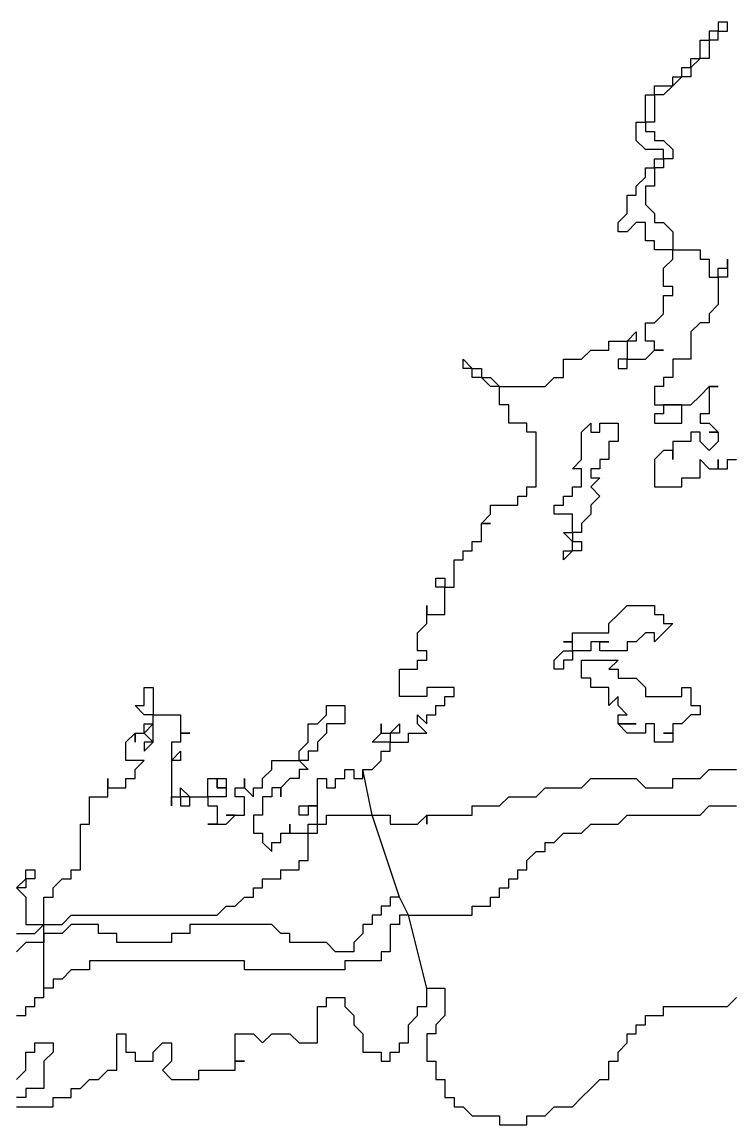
# Model space of a CAD drawing. Extents: x -79.2 to -65.2, y 32.5 to 44.8.
# Drawn here: x -69.524 to -68.745, y 43.62 to 44.83 of the extents above; entities that cross this region are included whole.
import ezdxf

# ---------------------------------------------------------------- set-up
doc = ezdxf.new("R2010")
doc.units = 0

msp = doc.modelspace()

# ---------------------------------------------------------------- linework, layer by layer
at = {"layer": '0FINSTR_G'}
for points in [[(-68.76, 44.81), (-68.76, 44.82), (-68.76, 44.82), (-68.76, 44.82), (-68.75, 44.82), (-68.75, 44.83), (-68.75, 44.83), (-68.76, 44.83), (-68.76, 44.83), (-68.76, 44.82), (-68.77, 44.82), (-68.77, 44.82), (-68.77, 44.81), (-68.77, 44.81), (-68.77, 44.81)], [(-68.96, 44.37), (-68.96, 44.37), (-68.96, 44.37), (-68.96, 44.38), (-68.96, 44.38), (-68.97, 44.38), (-68.97, 44.38), (-68.97, 44.39), (-68.98, 44.39), (-68.98, 44.39), (-68.99, 44.39), (-68.99, 44.39), (-68.99, 44.39), (-68.99, 44.4), (-68.99, 44.4), (-68.99, 44.4), (-68.99, 44.4), (-68.99, 44.41), (-68.99, 44.41), (-69, 44.41), (-69, 44.42), (-69, 44.42), (-69, 44.42), (-69, 44.43), (-69.01, 44.43), (-69.01, 44.43), (-69.01, 44.43), (-69.01, 44.43), (-69.02, 44.44), (-69.02, 44.44), (-69.02, 44.44), (-69.03, 44.44), (-69.03, 44.45), (-69.03, 44.45), (-69.04, 44.45), (-69.04, 44.45), (-69.04, 44.45), (-69.04, 44.46), (-69.04, 44.46), (-69.03, 44.45), (-69.03, 44.45), (-69.03, 44.45), (-69.02, 44.45), (-69.02, 44.45), (-69.02, 44.44), (-69.02, 44.44), (-69.01, 44.44), (-69.01, 44.44), (-69.01, 44.44), (-69, 44.43), (-69, 44.43), (-68.99, 44.43), (-68.99, 44.43), (-68.99, 44.43), (-68.98, 44.43), (-68.98, 44.43), (-68.98, 44.43), (-68.97, 44.43), (-68.97, 44.43), (-68.97, 44.43), (-68.96, 44.43), (-68.96, 44.43), (-68.95, 44.43), (-68.95, 44.43), (-68.94, 44.44), (-68.94, 44.44), (-68.94, 44.44), (-68.93, 44.44), (-68.93, 44.45), (-68.93, 44.45), (-68.93, 44.45), (-68.93, 44.46), (-68.93, 44.46), (-68.93, 44.46), (-68.92, 44.46), (-68.92, 44.46), (-68.91, 44.46), (-68.91, 44.46), (-68.91, 44.46), (-68.91, 44.46), (-68.91, 44.46), (-68.91, 44.46), (-68.9, 44.47), (-68.9, 44.47), (-68.9, 44.47), (-68.9, 44.47), (-68.89, 44.47), (-68.89, 44.47), (-68.89, 44.47), (-68.88, 44.47), (-68.88, 44.48), (-68.88, 44.48), (-68.87, 44.48), (-68.87, 44.48), (-68.87, 44.48), (-68.87, 44.48), (-68.86, 44.48), (-68.86, 44.48), (-68.86, 44.48), (-68.85, 44.49), (-68.85, 44.48), (-68.85, 44.48), (-68.85, 44.48), (-68.86, 44.48), (-68.86, 44.48), (-68.86, 44.47), (-68.86, 44.47), (-68.86, 44.47), (-68.86, 44.46), (-68.86, 44.46), (-68.87, 44.46), (-68.87, 44.46), (-68.87, 44.45), (-68.86, 44.45), (-68.86, 44.46), (-68.85, 44.46), (-68.85, 44.46), (-68.84, 44.46), (-68.84, 44.46), (-68.84, 44.46), (-68.83, 44.47), (-68.83, 44.47), (-68.82, 44.47), (-68.82, 44.47), (-68.82, 44.47), (-68.83, 44.47), (-68.83, 44.47), (-68.83, 44.48), (-68.83, 44.48), (-68.84, 44.48), (-68.84, 44.49), (-68.84, 44.49), (-68.84, 44.49), (-68.84, 44.49), (-68.84, 44.5), (-68.84, 44.5), (-68.83, 44.5), (-68.83, 44.5), (-68.83, 44.5), (-68.83, 44.5), (-68.82, 44.51), (-68.82, 44.51), (-68.82, 44.51), (-68.82, 44.51), (-68.82, 44.51), (-68.82, 44.52), (-68.82, 44.52), (-68.82, 44.52), (-68.82, 44.52), (-68.82, 44.53), (-68.82, 44.53), (-68.82, 44.53), (-68.81, 44.53), (-68.81, 44.54), (-68.81, 44.54), (-68.82, 44.54), (-68.82, 44.55), (-68.82, 44.55), (-68.82, 44.55), (-68.82, 44.55), (-68.82, 44.55), (-68.82, 44.56), (-68.82, 44.56), (-68.82, 44.56), (-68.82, 44.56), (-68.81, 44.57), (-68.81, 44.57), (-68.81, 44.57), (-68.81, 44.58), (-68.82, 44.58), (-68.82, 44.58), (-68.82, 44.58), (-68.83, 44.58), (-68.83, 44.59), (-68.83, 44.59), (-68.83, 44.59), (-68.84, 44.59), (-68.84, 44.6), (-68.84, 44.6), (-68.84, 44.6), (-68.84, 44.61), (-68.85, 44.61), (-68.85, 44.61), (-68.85, 44.61), (-68.86, 44.6), (-68.86, 44.6), (-68.86, 44.6), (-68.87, 44.6), (-68.87, 44.6), (-68.87, 44.6), (-68.87, 44.61), (-68.87, 44.61), (-68.87, 44.61), (-68.87, 44.61), (-68.86, 44.62), (-68.86, 44.62), (-68.86, 44.62), (-68.86, 44.63), (-68.86, 44.63), (-68.86, 44.63), (-68.86, 44.63), (-68.86, 44.63), (-68.86, 44.64), (-68.86, 44.64), (-68.85, 44.64), (-68.85, 44.64), (-68.85, 44.64), (-68.85, 44.65), (-68.85, 44.65), (-68.85, 44.65), (-68.85, 44.65), (-68.84, 44.66), (-68.84, 44.66), (-68.84, 44.66), (-68.84, 44.66), (-68.84, 44.67), (-68.84, 44.67), (-68.84, 44.67), (-68.83, 44.67), (-68.83, 44.67), (-68.83, 44.68), (-68.82, 44.68), (-68.82, 44.68), (-68.82, 44.68), (-68.82, 44.69), (-68.83, 44.69), (-68.83, 44.69), (-68.83, 44.69), (-68.84, 44.69), (-68.84, 44.69), (-68.84, 44.69), (-68.84, 44.69), (-68.85, 44.7), (-68.85, 44.7), (-68.85, 44.7), (-68.85, 44.7), (-68.85, 44.7), (-68.85, 44.71), (-68.85, 44.71), (-68.85, 44.71), (-68.85, 44.72), (-68.85, 44.72), (-68.84, 44.72), (-68.84, 44.72), (-68.84, 44.72), (-68.84, 44.73), (-68.84, 44.73), (-68.84, 44.73), (-68.84, 44.73), (-68.84, 44.74), (-68.84, 44.74), (-68.84, 44.74), (-68.84, 44.75), (-68.83, 44.75), (-68.83, 44.75), (-68.83, 44.76), (-68.83, 44.76), (-68.82, 44.76), (-68.82, 44.76), (-68.81, 44.76), (-68.81, 44.77), (-68.81, 44.77), (-68.8, 44.77), (-68.8, 44.77), (-68.8, 44.78), (-68.79, 44.78), (-68.79, 44.78), (-68.79, 44.79), (-68.79, 44.79), (-68.78, 44.79), (-68.78, 44.8), (-68.78, 44.8), (-68.78, 44.8), (-68.78, 44.81), (-68.77, 44.81)], [(-68.76, 44.81), (-68.76, 44.81), (-68.77, 44.81), (-68.77, 44.81), (-68.77, 44.8), (-68.77, 44.8), (-68.77, 44.8), (-68.77, 44.8), (-68.77, 44.79), (-68.78, 44.79), (-68.78, 44.79), (-68.78, 44.79), (-68.79, 44.78), (-68.79, 44.78), (-68.79, 44.78), (-68.79, 44.77), (-68.79, 44.77), (-68.79, 44.77), (-68.8, 44.77), (-68.8, 44.77), (-68.8, 44.77), (-68.8, 44.77), (-68.81, 44.76), (-68.81, 44.76), (-68.81, 44.76), (-68.81, 44.76), (-68.82, 44.75), (-68.82, 44.75), (-68.82, 44.75), (-68.83, 44.75), (-68.83, 44.75), (-68.83, 44.75), (-68.83, 44.75), (-68.83, 44.74), (-68.83, 44.74), (-68.83, 44.74), (-68.83, 44.74), (-68.83, 44.73), (-68.83, 44.73), (-68.83, 44.73), (-68.83, 44.72), (-68.84, 44.72), (-68.84, 44.72), (-68.84, 44.71), (-68.84, 44.71), (-68.83, 44.71), (-68.83, 44.71), (-68.83, 44.7), (-68.83, 44.7), (-68.83, 44.7), (-68.82, 44.7), (-68.82, 44.7), (-68.81, 44.69), (-68.81, 44.69), (-68.81, 44.69), (-68.81, 44.68), (-68.81, 44.68), (-68.81, 44.68), (-68.81, 44.68), (-68.82, 44.68), (-68.82, 44.67), (-68.82, 44.67), (-68.83, 44.67), (-68.83, 44.66), (-68.83, 44.66), (-68.83, 44.66), (-68.83, 44.66), (-68.83, 44.65), (-68.83, 44.65), (-68.84, 44.65), (-68.84, 44.65), (-68.84, 44.64), (-68.84, 44.64), (-68.84, 44.64), (-68.84, 44.64), (-68.84, 44.63), (-68.84, 44.63), (-68.84, 44.63), (-68.83, 44.62), (-68.83, 44.62), (-68.83, 44.62), (-68.83, 44.61), (-68.82, 44.61), (-68.82, 44.61), (-68.82, 44.61), (-68.81, 44.6), (-68.81, 44.6), (-68.81, 44.6), (-68.81, 44.59), (-68.81, 44.59), (-68.81, 44.59), (-68.81, 44.59), (-68.81, 44.58), (-68.81, 44.58), (-68.8, 44.58), (-68.8, 44.58), (-68.8, 44.58), (-68.79, 44.58), (-68.79, 44.58), (-68.78, 44.58), (-68.78, 44.57), (-68.77, 44.57), (-68.77, 44.57), (-68.77, 44.57), (-68.77, 44.56), (-68.77, 44.56), (-68.77, 44.56), (-68.77, 44.56), (-68.77, 44.56), (-68.77, 44.55), (-68.77, 44.55), (-68.76, 44.55), (-68.76, 44.55), (-68.76, 44.55), (-68.76, 44.56), (-68.76, 44.56), (-68.75, 44.56), (-68.75, 44.56), (-68.75, 44.57), (-68.75, 44.57), (-68.75, 44.57), (-68.75, 44.57), (-68.75, 44.57), (-68.75, 44.57), (-68.75, 44.57), (-68.75, 44.57), (-68.75, 44.56), (-68.75, 44.56), (-68.75, 44.56), (-68.75, 44.56), (-68.75, 44.55), (-68.75, 44.55), (-68.75, 44.55), (-68.76, 44.55), (-68.76, 44.54), (-68.76, 44.54), (-68.76, 44.54), (-68.76, 44.54), (-68.76, 44.53), (-68.76, 44.53), (-68.76, 44.53), (-68.76, 44.53), (-68.76, 44.52), (-68.76, 44.52), (-68.76, 44.52), (-68.76, 44.52), (-68.77, 44.51), (-68.77, 44.51), (-68.77, 44.51), (-68.77, 44.5), (-68.78, 44.5), (-68.78, 44.5), (-68.78, 44.5), (-68.79, 44.49), (-68.79, 44.49), (-68.79, 44.49), (-68.79, 44.49), (-68.79, 44.48), (-68.79, 44.48), (-68.79, 44.48), (-68.79, 44.48), (-68.79, 44.47), (-68.79, 44.47), (-68.79, 44.47), (-68.79, 44.47), (-68.79, 44.46), (-68.79, 44.46), (-68.79, 44.46), (-68.79, 44.46), (-68.79, 44.46), (-68.79, 44.46), (-68.8, 44.46), (-68.8, 44.46), (-68.8, 44.46), (-68.81, 44.46), (-68.81, 44.45), (-68.81, 44.45), (-68.81, 44.45), (-68.81, 44.45), (-68.81, 44.44), (-68.81, 44.44), (-68.82, 44.44), (-68.82, 44.44), (-68.82, 44.43), (-68.83, 44.43), (-68.83, 44.43), (-68.83, 44.42), (-68.83, 44.42), (-68.83, 44.42), (-68.83, 44.42), (-68.83, 44.41), (-68.82, 44.41), (-68.82, 44.41), (-68.81, 44.41), (-68.82, 44.41), (-68.82, 44.41), (-68.82, 44.4), (-68.82, 44.4), (-68.83, 44.4), (-68.83, 44.4), (-68.83, 44.39), (-68.83, 44.39), (-68.82, 44.39), (-68.82, 44.39), (-68.82, 44.39), (-68.81, 44.39), (-68.81, 44.39), (-68.81, 44.39), (-68.8, 44.39), (-68.8, 44.39), (-68.8, 44.4), (-68.8, 44.4), (-68.8, 44.4), (-68.8, 44.4), (-68.8, 44.41), (-68.81, 44.41), (-68.81, 44.41), (-68.8, 44.41), (-68.8, 44.41), (-68.79, 44.41), (-68.79, 44.41), (-68.79, 44.41), (-68.78, 44.42), (-68.78, 44.42), (-68.78, 44.42), (-68.78, 44.42), (-68.78, 44.42), (-68.77, 44.43), (-68.77, 44.43), (-68.77, 44.43), (-68.77, 44.43), (-68.77, 44.43), (-68.76, 44.43), (-68.76, 44.43), (-68.76, 44.43), (-68.77, 44.43), (-68.77, 44.42), (-68.77, 44.42), (-68.77, 44.42), (-68.77, 44.42), (-68.77, 44.41), (-68.77, 44.41), (-68.77, 44.41), (-68.77, 44.4), (-68.78, 44.4), (-68.78, 44.4), (-68.78, 44.39), (-68.77, 44.39), (-68.77, 44.39), (-68.77, 44.39), (-68.77, 44.39), (-68.76, 44.38), (-68.77, 44.38), (-68.77, 44.38), (-68.76, 44.38), (-68.76, 44.37), (-68.76, 44.37), (-68.76, 44.37), (-68.77, 44.36), (-68.77, 44.36), (-68.78, 44.37), (-68.78, 44.37), (-68.78, 44.37), (-68.78, 44.38), (-68.79, 44.38), (-68.79, 44.37), (-68.8, 44.37), (-68.8, 44.37), (-68.81, 44.37), (-68.81, 44.36), (-68.81, 44.36), (-68.81, 44.36), (-68.81, 44.36), (-68.81, 44.35), (-68.81, 44.35), (-68.81, 44.35), (-68.81, 44.35), (-68.81, 44.36), (-68.81, 44.36), (-68.82, 44.36), (-68.82, 44.36), (-68.82, 44.36), (-68.82, 44.36), (-68.83, 44.35), (-68.83, 44.35), (-68.83, 44.35), (-68.83, 44.35), (-68.83, 44.35), (-68.83, 44.34), (-68.83, 44.34), (-68.83, 44.34), (-68.83, 44.33), (-68.83, 44.33), (-68.83, 44.33), (-68.83, 44.33), (-68.83, 44.33), (-68.83, 44.32), (-68.83, 44.32), (-68.82, 44.32), (-68.82, 44.32), (-68.81, 44.32), (-68.81, 44.32), (-68.81, 44.32), (-68.8, 44.32), (-68.8, 44.32), (-68.8, 44.33), (-68.8, 44.33), (-68.79, 44.33), (-68.79, 44.33), (-68.79, 44.33), (-68.78, 44.33), (-68.78, 44.33), (-68.78, 44.33), (-68.78, 44.33), (-68.78, 44.34), (-68.78, 44.34), (-68.78, 44.34), (-68.78, 44.35), (-68.77, 44.34), (-68.77, 44.34), (-68.77, 44.34), (-68.76, 44.34), (-68.76, 44.35), (-68.76, 44.35), (-68.76, 44.35), (-68.76, 44.35), (-68.76, 44.35), (-68.76, 44.35), (-68.76, 44.35), (-68.76, 44.34), (-68.75, 44.34), (-68.75, 44.34), (-68.75, 44.35), (-68.75, 44.35), (-68.74, 44.35)], [(-68.93, 44.24), (-68.93, 44.24), (-68.93, 44.25), (-68.93, 44.25), (-68.93, 44.25), (-68.92, 44.25), (-68.92, 44.26), (-68.92, 44.26), (-68.92, 44.26), (-68.92, 44.26), (-68.93, 44.27), (-68.92, 44.27), (-68.92, 44.27), (-68.92, 44.27), (-68.92, 44.28), (-68.92, 44.28), (-68.92, 44.28), (-68.92, 44.28), (-68.92, 44.29), (-68.92, 44.29), (-68.92, 44.29), (-68.93, 44.29), (-68.93, 44.29), (-68.94, 44.29), (-68.94, 44.29), (-68.94, 44.29), (-68.94, 44.29), (-68.94, 44.29), (-68.94, 44.3), (-68.93, 44.3), (-68.93, 44.3), (-68.93, 44.31), (-68.93, 44.31), (-68.93, 44.31), (-68.93, 44.31), (-68.92, 44.31), (-68.92, 44.32), (-68.92, 44.32), (-68.92, 44.32), (-68.91, 44.32), (-68.91, 44.32), (-68.91, 44.32), (-68.91, 44.32), (-68.91, 44.33), (-68.91, 44.33), (-68.91, 44.33), (-68.91, 44.33), (-68.91, 44.34), (-68.91, 44.34), (-68.91, 44.34), (-68.92, 44.34), (-68.92, 44.34), (-68.92, 44.34), (-68.91, 44.35), (-68.91, 44.35), (-68.91, 44.35), (-68.91, 44.35), (-68.91, 44.36), (-68.91, 44.36), (-68.91, 44.36), (-68.91, 44.37), (-68.91, 44.37), (-68.91, 44.37), (-68.91, 44.37), (-68.91, 44.38), (-68.91, 44.38), (-68.91, 44.38), (-68.91, 44.38), (-68.9, 44.39), (-68.9, 44.38), (-68.89, 44.38), (-68.89, 44.38), (-68.89, 44.39), (-68.89, 44.39), (-68.89, 44.39), (-68.89, 44.39), (-68.88, 44.39), (-68.88, 44.39), (-68.88, 44.39), (-68.88, 44.39), (-68.87, 44.39), (-68.87, 44.38), (-68.87, 44.38), (-68.87, 44.38), (-68.87, 44.37), (-68.87, 44.37), (-68.87, 44.37), (-68.88, 44.37), (-68.88, 44.36), (-68.88, 44.36), (-68.88, 44.36), (-68.88, 44.36), (-68.88, 44.36), (-68.88, 44.35), (-68.88, 44.35), (-68.88, 44.35), (-68.89, 44.35), (-68.89, 44.35), (-68.89, 44.35), (-68.89, 44.35), (-68.89, 44.34), (-68.89, 44.34), (-68.9, 44.34), (-68.9, 44.33), (-68.89, 44.33), (-68.89, 44.33), (-68.89, 44.33), (-68.9, 44.32), (-68.9, 44.32), (-68.9, 44.32), (-68.89, 44.31), (-68.89, 44.31), (-68.89, 44.31), (-68.89, 44.31), (-68.89, 44.31), (-68.9, 44.3), (-68.9, 44.3), (-68.9, 44.3), (-68.9, 44.29), (-68.9, 44.29), (-68.9, 44.29), (-68.9, 44.29), (-68.91, 44.28), (-68.91, 44.28), (-68.91, 44.28), (-68.91, 44.27), (-68.91, 44.27), (-68.92, 44.27), (-68.92, 44.26), (-68.91, 44.26), (-68.91, 44.26), (-68.91, 44.26), (-68.91, 44.26), (-68.91, 44.25), (-68.92, 44.25), (-68.92, 44.25), (-68.92, 44.25), (-68.93, 44.24)], [(-69.02, 44.26), (-69.02, 44.27), (-69.02, 44.27), (-69.02, 44.28), (-69.01, 44.28), (-69.01, 44.28), (-69.01, 44.28), (-69.02, 44.28), (-69.01, 44.29), (-69.01, 44.29), (-69.01, 44.29), (-69.01, 44.3), (-69.01, 44.3), (-69.01, 44.3), (-69.01, 44.3), (-69, 44.3), (-69, 44.3), (-69, 44.3), (-68.99, 44.3), (-68.99, 44.3), (-68.98, 44.3), (-68.98, 44.3), (-68.98, 44.3), (-68.98, 44.31), (-68.97, 44.31), (-68.97, 44.31), (-68.97, 44.31), (-68.97, 44.32), (-68.96, 44.32), (-68.96, 44.32), (-68.96, 44.32), (-68.96, 44.33), (-68.96, 44.33), (-68.96, 44.33), (-68.96, 44.33), (-68.96, 44.34), (-68.96, 44.34), (-68.96, 44.34), (-68.96, 44.35), (-68.96, 44.35), (-68.96, 44.35), (-68.96, 44.35), (-68.96, 44.35), (-68.96, 44.36), (-68.96, 44.36), (-68.96, 44.36), (-68.96, 44.36), (-68.96, 44.37)], [(-69.15, 44.01), (-69.15, 44.01), (-69.14, 44.01), (-69.14, 44.01), (-69.14, 44.01), (-69.14, 44.01), (-69.14, 44.01), (-69.13, 44.02), (-69.13, 44.02), (-69.13, 44.02), (-69.13, 44.02), (-69.13, 44.03), (-69.13, 44.03), (-69.12, 44.03), (-69.12, 44.03), (-69.12, 44.03), (-69.12, 44.04), (-69.12, 44.04), (-69.13, 44.04), (-69.13, 44.04), (-69.13, 44.04), (-69.14, 44.04), (-69.14, 44.04), (-69.14, 44.04), (-69.13, 44.05), (-69.13, 44.05), (-69.13, 44.05), (-69.13, 44.05), (-69.13, 44.06), (-69.13, 44.06), (-69.13, 44.05), (-69.13, 44.05), (-69.12, 44.05), (-69.12, 44.05), (-69.12, 44.05), (-69.11, 44.06), (-69.11, 44.05), (-69.12, 44.05), (-69.12, 44.05), (-69.12, 44.04), (-69.11, 44.04), (-69.11, 44.04), (-69.11, 44.04), (-69.1, 44.04), (-69.1, 44.05), (-69.1, 44.05), (-69.09, 44.05), (-69.09, 44.05), (-69.08, 44.05), (-69.08, 44.05), (-69.09, 44.06), (-69.09, 44.06), (-69.09, 44.06), (-69.09, 44.06), (-69.09, 44.06), (-69.09, 44.07), (-69.09, 44.07), (-69.08, 44.06), (-69.08, 44.06), (-69.08, 44.07), (-69.07, 44.07), (-69.07, 44.07), (-69.07, 44.08), (-69.07, 44.08), (-69.06, 44.08), (-69.06, 44.08), (-69.06, 44.09), (-69.06, 44.09), (-69.06, 44.09), (-69.05, 44.09), (-69.05, 44.1), (-69.05, 44.1), (-69.06, 44.1), (-69.06, 44.1), (-69.06, 44.1), (-69.07, 44.1), (-69.07, 44.1), (-69.08, 44.1), (-69.08, 44.1), (-69.08, 44.1), (-69.08, 44.09), (-69.09, 44.09), (-69.09, 44.09), (-69.09, 44.09), (-69.1, 44.09), (-69.1, 44.09), (-69.11, 44.09), (-69.11, 44.1), (-69.11, 44.1), (-69.11, 44.1), (-69.11, 44.1), (-69.11, 44.11), (-69.11, 44.11), (-69.11, 44.11), (-69.11, 44.11), (-69.11, 44.12), (-69.1, 44.12), (-69.1, 44.12), (-69.1, 44.12), (-69.09, 44.12), (-69.09, 44.12), (-69.09, 44.12), (-69.09, 44.12), (-69.09, 44.13), (-69.09, 44.13), (-69.09, 44.13), (-69.08, 44.13), (-69.08, 44.14), (-69.09, 44.14), (-69.09, 44.14), (-69.09, 44.14), (-69.09, 44.14), (-69.09, 44.14), (-69.09, 44.15), (-69.09, 44.15), (-69.09, 44.15), (-69.09, 44.15), (-69.09, 44.16), (-69.09, 44.16), (-69.09, 44.16), (-69.09, 44.16), (-69.08, 44.17), (-69.08, 44.17), (-69.08, 44.18), (-69.08, 44.18), (-69.08, 44.18), (-69.08, 44.19), (-69.08, 44.19), (-69.08, 44.19), (-69.08, 44.19), (-69.08, 44.19), (-69.08, 44.19), (-69.08, 44.19), (-69.08, 44.19), (-69.08, 44.18), (-69.07, 44.18), (-69.07, 44.18), (-69.07, 44.18), (-69.07, 44.18), (-69.06, 44.18), (-69.06, 44.18), (-69.06, 44.18), (-69.06, 44.19), (-69.06, 44.19), (-69.06, 44.19), (-69.06, 44.19), (-69.06, 44.2), (-69.06, 44.2), (-69.06, 44.2), (-69.06, 44.2), (-69.06, 44.21), (-69.06, 44.21), (-69.07, 44.21), (-69.07, 44.21), (-69.07, 44.22), (-69.06, 44.22), (-69.06, 44.22), (-69.06, 44.22), (-69.06, 44.21), (-69.05, 44.21), (-69.05, 44.22), (-69.05, 44.22), (-69.05, 44.22), (-69.05, 44.23), (-69.05, 44.23), (-69.05, 44.23), (-69.05, 44.23), (-69.05, 44.24), (-69.05, 44.24), (-69.05, 44.24), (-69.04, 44.24), (-69.04, 44.25), (-69.04, 44.25), (-69.03, 44.25), (-69.03, 44.26), (-69.03, 44.26), (-69.03, 44.26), (-69.02, 44.26)], [(-68.94, 44.12), (-68.94, 44.12), (-68.94, 44.12), (-68.94, 44.12), (-68.94, 44.13), (-68.94, 44.13), (-68.93, 44.14), (-68.93, 44.14), (-68.93, 44.14), (-68.92, 44.14), (-68.92, 44.15), (-68.93, 44.15), (-68.93, 44.15), (-68.92, 44.15), (-68.92, 44.15), (-68.92, 44.16), (-68.91, 44.16), (-68.91, 44.16), (-68.9, 44.16), (-68.9, 44.16), (-68.9, 44.16), (-68.89, 44.16), (-68.89, 44.16), (-68.89, 44.16), (-68.88, 44.16), (-68.88, 44.16), (-68.88, 44.16), (-68.88, 44.17), (-68.88, 44.17), (-68.88, 44.17), (-68.88, 44.17), (-68.87, 44.18), (-68.87, 44.18), (-68.87, 44.18), (-68.86, 44.19), (-68.86, 44.19), (-68.86, 44.19), (-68.86, 44.19), (-68.85, 44.19), (-68.85, 44.19), (-68.84, 44.19), (-68.84, 44.19), (-68.83, 44.19), (-68.83, 44.19), (-68.83, 44.19), (-68.83, 44.19), (-68.83, 44.19), (-68.83, 44.18), (-68.83, 44.18), (-68.83, 44.18), (-68.82, 44.18), (-68.82, 44.18), (-68.82, 44.17), (-68.82, 44.17), (-68.82, 44.17), (-68.81, 44.17), (-68.81, 44.17), (-68.81, 44.17), (-68.82, 44.16), (-68.82, 44.16), (-68.82, 44.16), (-68.83, 44.15), (-68.83, 44.16), (-68.83, 44.16), (-68.83, 44.16), (-68.84, 44.16), (-68.84, 44.16), (-68.84, 44.16), (-68.84, 44.16), (-68.85, 44.15), (-68.85, 44.15), (-68.85, 44.15), (-68.85, 44.15), (-68.86, 44.15), (-68.86, 44.15), (-68.86, 44.15), (-68.86, 44.14), (-68.86, 44.14), (-68.86, 44.14), (-68.87, 44.14), (-68.87, 44.14), (-68.87, 44.14), (-68.88, 44.14), (-68.88, 44.14), (-68.88, 44.14), (-68.88, 44.14), (-68.89, 44.14), (-68.89, 44.14), (-68.89, 44.14), (-68.89, 44.14), (-68.89, 44.15), (-68.88, 44.15), (-68.88, 44.15), (-68.88, 44.15), (-68.88, 44.15), (-68.89, 44.15), (-68.89, 44.15), (-68.9, 44.15), (-68.9, 44.15), (-68.9, 44.14), (-68.91, 44.14), (-68.91, 44.14), (-68.92, 44.14), (-68.92, 44.14), (-68.92, 44.13), (-68.92, 44.13), (-68.93, 44.13), (-68.93, 44.13), (-68.93, 44.13), (-68.93, 44.12), (-68.94, 44.12), (-68.94, 44.12)], [(-68.82, 44.04), (-68.83, 44.04), (-68.83, 44.04), (-68.83, 44.05), (-68.83, 44.05), (-68.83, 44.05), (-68.83, 44.05), (-68.83, 44.06), (-68.83, 44.06), (-68.83, 44.06), (-68.83, 44.06), (-68.83, 44.06), (-68.83, 44.06), (-68.84, 44.06), (-68.84, 44.05), (-68.84, 44.05), (-68.84, 44.05), (-68.84, 44.05), (-68.85, 44.05), (-68.85, 44.05), (-68.85, 44.05), (-68.86, 44.05), (-68.86, 44.05), (-68.87, 44.06), (-68.86, 44.06), (-68.86, 44.06), (-68.85, 44.06), (-68.85, 44.06), (-68.86, 44.06), (-68.86, 44.06), (-68.86, 44.06), (-68.86, 44.06), (-68.87, 44.06), (-68.87, 44.06), (-68.87, 44.06), (-68.87, 44.06), (-68.87, 44.07), (-68.87, 44.07), (-68.86, 44.07), (-68.86, 44.07), (-68.86, 44.07), (-68.86, 44.07), (-68.86, 44.07), (-68.87, 44.08), (-68.87, 44.08), (-68.87, 44.09), (-68.87, 44.09), (-68.88, 44.08), (-68.88, 44.09), (-68.88, 44.09), (-68.88, 44.09), (-68.88, 44.09), (-68.88, 44.09), (-68.88, 44.1), (-68.89, 44.1), (-68.89, 44.1), (-68.9, 44.1), (-68.9, 44.1), (-68.9, 44.1), (-68.9, 44.1), (-68.9, 44.1), (-68.9, 44.11), (-68.9, 44.11), (-68.9, 44.11), (-68.9, 44.11), (-68.9, 44.11), (-68.91, 44.11), (-68.91, 44.11), (-68.91, 44.11), (-68.91, 44.11), (-68.91, 44.11), (-68.91, 44.11), (-68.91, 44.11), (-68.91, 44.12), (-68.91, 44.12), (-68.91, 44.12), (-68.91, 44.13), (-68.9, 44.13), (-68.9, 44.13), (-68.9, 44.13), (-68.89, 44.13), (-68.89, 44.13), (-68.88, 44.13), (-68.88, 44.13), (-68.88, 44.13), (-68.87, 44.13), (-68.87, 44.13), (-68.88, 44.12), (-68.88, 44.12), (-68.87, 44.12), (-68.87, 44.12), (-68.87, 44.12), (-68.87, 44.11), (-68.87, 44.11), (-68.87, 44.11), (-68.87, 44.11), (-68.86, 44.11), (-68.86, 44.11), (-68.86, 44.11), (-68.85, 44.11), (-68.85, 44.11), (-68.84, 44.1), (-68.84, 44.1), (-68.84, 44.1), (-68.84, 44.1), (-68.84, 44.09), (-68.84, 44.09), (-68.84, 44.09), (-68.83, 44.09), (-68.83, 44.09), (-68.83, 44.09), (-68.82, 44.09), (-68.82, 44.09), (-68.82, 44.09), (-68.82, 44.09), (-68.81, 44.09), (-68.81, 44.09), (-68.81, 44.09), (-68.8, 44.09), (-68.8, 44.09), (-68.8, 44.09), (-68.8, 44.09), (-68.8, 44.1), (-68.8, 44.1), (-68.79, 44.1), (-68.79, 44.1), (-68.79, 44.09), (-68.79, 44.09), (-68.79, 44.09), (-68.79, 44.09), (-68.79, 44.08), (-68.79, 44.08), (-68.79, 44.08), (-68.79, 44.08), (-68.79, 44.08), (-68.78, 44.08), (-68.78, 44.07), (-68.79, 44.07), (-68.79, 44.07), (-68.79, 44.07), (-68.8, 44.06), (-68.8, 44.06), (-68.8, 44.06), (-68.8, 44.06), (-68.81, 44.06), (-68.81, 44.05), (-68.81, 44.05), (-68.82, 44.05), (-68.81, 44.05), (-68.81, 44.05), (-68.81, 44.05), (-68.81, 44.04), (-68.82, 44.04), (-68.82, 44.04), (-68.82, 44.04)], [(-69.5, 43.84), (-69.5, 43.85), (-69.5, 43.85), (-69.5, 43.85), (-69.5, 43.85), (-69.5, 43.86), (-69.5, 43.86), (-69.5, 43.86), (-69.5, 43.86), (-69.5, 43.87), (-69.5, 43.87), (-69.49, 43.87), (-69.49, 43.87), (-69.49, 43.88), (-69.49, 43.88), (-69.49, 43.88), (-69.49, 43.88), (-69.49, 43.88), (-69.49, 43.88), (-69.48, 43.89), (-69.48, 43.89), (-69.48, 43.89), (-69.47, 43.89), (-69.47, 43.9), (-69.47, 43.9), (-69.46, 43.9), (-69.46, 43.9), (-69.46, 43.91), (-69.46, 43.91), (-69.46, 43.91), (-69.46, 43.91), (-69.46, 43.92), (-69.46, 43.92), (-69.46, 43.92), (-69.46, 43.93), (-69.46, 43.93), (-69.46, 43.93), (-69.46, 43.93), (-69.46, 43.94), (-69.46, 43.94), (-69.46, 43.94), (-69.46, 43.95), (-69.45, 43.95), (-69.45, 43.95), (-69.45, 43.95), (-69.45, 43.95), (-69.45, 43.96), (-69.45, 43.96), (-69.45, 43.96), (-69.45, 43.97), (-69.45, 43.97), (-69.45, 43.97), (-69.45, 43.97), (-69.45, 43.98), (-69.44, 43.98), (-69.44, 43.98), (-69.43, 43.98), (-69.43, 43.99), (-69.43, 43.99), (-69.43, 43.99), (-69.43, 43.99), (-69.43, 44), (-69.43, 44), (-69.43, 44), (-69.43, 44), (-69.43, 43.99), (-69.42, 43.99), (-69.42, 43.99), (-69.42, 43.99), (-69.42, 43.99), (-69.41, 43.99), (-69.41, 43.99), (-69.41, 44), (-69.41, 44), (-69.4, 44), (-69.4, 44), (-69.4, 44), (-69.4, 44.01), (-69.4, 44.01), (-69.4, 44.01), (-69.39, 44.02), (-69.39, 44.02), (-69.4, 44.02), (-69.4, 44.02), (-69.4, 44.02), (-69.41, 44.02), (-69.41, 44.03), (-69.41, 44.03), (-69.41, 44.03), (-69.41, 44.04), (-69.41, 44.04), (-69.41, 44.04), (-69.41, 44.04), (-69.4, 44.05), (-69.4, 44.04), (-69.4, 44.04), (-69.4, 44.05), (-69.39, 44.05), (-69.39, 44.05), (-69.39, 44.05), (-69.39, 44.06), (-69.39, 44.06), (-69.39, 44.06), (-69.38, 44.06), (-69.38, 44.06), (-69.39, 44.05), (-69.39, 44.05), (-69.39, 44.05), (-69.38, 44.04), (-69.39, 44.04), (-69.39, 44.04), (-69.39, 44.04), (-69.39, 44.03), (-69.39, 44.03), (-69.38, 44.04), (-69.38, 44.04), (-69.38, 44.04), (-69.38, 44.04), (-69.38, 44.04), (-69.38, 44.05), (-69.38, 44.05), (-69.38, 44.05), (-69.38, 44.06), (-69.38, 44.06), (-69.38, 44.06), (-69.38, 44.06), (-69.38, 44.07), (-69.38, 44.07), (-69.38, 44.07), (-69.39, 44.07), (-69.39, 44.07), (-69.39, 44.07), (-69.4, 44.08), (-69.4, 44.08), (-69.39, 44.08), (-69.39, 44.08), (-69.39, 44.09), (-69.39, 44.09), (-69.39, 44.09), (-69.39, 44.09), (-69.39, 44.1), (-69.38, 44.1), (-69.38, 44.1), (-69.38, 44.09), (-69.38, 44.09), (-69.38, 44.09), (-69.38, 44.09), (-69.38, 44.08), (-69.38, 44.08), (-69.38, 44.08), (-69.38, 44.08), (-69.38, 44.07), (-69.37, 44.07), (-69.37, 44.07), (-69.36, 44.07), (-69.36, 44.07), (-69.36, 44.07), (-69.35, 44.07), (-69.35, 44.07), (-69.35, 44.06), (-69.35, 44.06), (-69.35, 44.06), (-69.35, 44.06), (-69.35, 44.05), (-69.34, 44.05), (-69.34, 44.05), (-69.34, 44.05), (-69.35, 44.05), (-69.35, 44.04), (-69.35, 44.04), (-69.35, 44.04), (-69.36, 44.04), (-69.36, 44.04), (-69.36, 44.03), (-69.36, 44.03), (-69.36, 44.03), (-69.36, 44.02), (-69.36, 44.02), (-69.36, 44.02), (-69.36, 44.02), (-69.35, 44.03), (-69.35, 44.03), (-69.35, 44.02), (-69.35, 44.02), (-69.35, 44.02), (-69.35, 44.02), (-69.35, 44.02), (-69.36, 44.02), (-69.36, 44.02), (-69.36, 44.01), (-69.36, 44.01), (-69.36, 44.01), (-69.36, 44), (-69.36, 44), (-69.36, 44), (-69.36, 44), (-69.36, 44), (-69.36, 43.99), (-69.36, 43.99), (-69.36, 43.99), (-69.36, 43.98), (-69.36, 43.98), (-69.36, 43.98), (-69.36, 43.98), (-69.36, 43.97), (-69.36, 43.97), (-69.36, 43.98), (-69.35, 43.98), (-69.35, 43.98), (-69.35, 43.98), (-69.35, 43.98), (-69.35, 43.99), (-69.34, 43.98), (-69.34, 43.98), (-69.34, 43.98), (-69.35, 43.98), (-69.35, 43.97), (-69.34, 43.97), (-69.34, 43.98), (-69.34, 43.98), (-69.33, 43.98), (-69.33, 43.98)], [(-69.33, 43.98), (-69.33, 43.98), (-69.33, 43.98), (-69.33, 43.98), (-69.32, 43.98), (-69.32, 43.98), (-69.32, 43.98), (-69.32, 43.98), (-69.32, 43.99), (-69.32, 43.99), (-69.32, 43.99), (-69.32, 43.99), (-69.32, 44), (-69.32, 44), (-69.31, 44), (-69.31, 44), (-69.31, 44), (-69.31, 43.99), (-69.31, 44), (-69.3, 44), (-69.3, 44), (-69.3, 44), (-69.3, 44), (-69.3, 44), (-69.3, 44), (-69.3, 43.99), (-69.31, 43.99), (-69.31, 43.99), (-69.31, 43.99), (-69.31, 43.99), (-69.3, 43.99), (-69.3, 43.98), (-69.31, 43.98), (-69.31, 43.98), (-69.31, 43.98), (-69.32, 43.98), (-69.32, 43.97), (-69.31, 43.97), (-69.31, 43.97), (-69.31, 43.97), (-69.31, 43.97), (-69.31, 43.97), (-69.31, 43.96), (-69.31, 43.96), (-69.31, 43.96), (-69.31, 43.95), (-69.32, 43.95), (-69.32, 43.95), (-69.31, 43.95), (-69.31, 43.95), (-69.31, 43.95), (-69.3, 43.95), (-69.3, 43.95), (-69.3, 43.95), (-69.29, 43.96), (-69.3, 43.96), (-69.3, 43.96), (-69.3, 43.96), (-69.3, 43.96), (-69.29, 43.96), (-69.29, 43.96), (-69.28, 43.96), (-69.28, 43.97), (-69.28, 43.97), (-69.28, 43.97), (-69.28, 43.97), (-69.28, 43.98), (-69.29, 43.98), (-69.29, 43.98), (-69.29, 43.98), (-69.29, 43.99), (-69.29, 43.99), (-69.28, 43.99), (-69.28, 43.99), (-69.28, 44), (-69.28, 44), (-69.28, 44), (-69.28, 43.99), (-69.28, 43.99), (-69.28, 43.99), (-69.28, 43.99), (-69.27, 43.98), (-69.27, 43.98), (-69.27, 43.98), (-69.27, 43.99), (-69.27, 43.99), (-69.26, 43.99), (-69.26, 43.99), (-69.26, 44), (-69.26, 44), (-69.26, 44), (-69.26, 44), (-69.25, 44.01), (-69.25, 44.01), (-69.25, 44.01), (-69.25, 44.02), (-69.25, 44.02), (-69.25, 44.02), (-69.24, 44.02), (-69.24, 44.02), (-69.24, 44.02), (-69.23, 44.02), (-69.23, 44.02), (-69.23, 44.02), (-69.22, 44.02), (-69.22, 44.03), (-69.22, 44.03), (-69.22, 44.03), (-69.21, 44.04), (-69.21, 44.04), (-69.21, 44.04), (-69.21, 44.04), (-69.21, 44.05), (-69.21, 44.05), (-69.21, 44.05), (-69.21, 44.05), (-69.21, 44.06), (-69.21, 44.06), (-69.2, 44.06), (-69.2, 44.06), (-69.2, 44.06), (-69.19, 44.07), (-69.19, 44.07), (-69.19, 44.07), (-69.19, 44.07), (-69.19, 44.08), (-69.18, 44.08), (-69.18, 44.08)], [(-69.18, 44.08), (-69.17, 44.08), (-69.17, 44.08), (-69.17, 44.08), (-69.17, 44.07), (-69.17, 44.07), (-69.17, 44.07), (-69.17, 44.07), (-69.17, 44.06), (-69.18, 44.06), (-69.18, 44.06), (-69.18, 44.06), (-69.19, 44.06), (-69.19, 44.05), (-69.19, 44.05), (-69.19, 44.05), (-69.19, 44.05), (-69.2, 44.04), (-69.2, 44.04), (-69.2, 44.04), (-69.2, 44.04), (-69.2, 44.03), (-69.2, 44.03), (-69.21, 44.03), (-69.21, 44.03), (-69.21, 44.03), (-69.21, 44.03), (-69.21, 44.02), (-69.21, 44.02), (-69.21, 44.02), (-69.22, 44.02), (-69.21, 44.01), (-69.21, 44.01), (-69.22, 44.01), (-69.22, 44), (-69.22, 44), (-69.22, 44), (-69.22, 44), (-69.22, 44), (-69.23, 44), (-69.23, 44), (-69.23, 44), (-69.24, 43.99), (-69.24, 43.99), (-69.24, 43.99), (-69.24, 43.99), (-69.24, 43.98), (-69.24, 43.98), (-69.24, 43.98), (-69.24, 43.99), (-69.25, 43.99), (-69.25, 43.98), (-69.26, 43.98), (-69.26, 43.98), (-69.26, 43.98), (-69.26, 43.97), (-69.26, 43.97), (-69.26, 43.97), (-69.26, 43.96), (-69.26, 43.96), (-69.26, 43.96), (-69.26, 43.96), (-69.26, 43.96), (-69.27, 43.96), (-69.27, 43.96), (-69.27, 43.96), (-69.27, 43.95), (-69.27, 43.95), (-69.27, 43.95), (-69.27, 43.95), (-69.27, 43.95), (-69.27, 43.94), (-69.27, 43.94), (-69.27, 43.94), (-69.27, 43.94), (-69.27, 43.94), (-69.26, 43.94), (-69.26, 43.93), (-69.26, 43.93), (-69.26, 43.93), (-69.26, 43.93), (-69.25, 43.92), (-69.25, 43.93), (-69.25, 43.93), (-69.24, 43.93), (-69.24, 43.93), (-69.24, 43.94), (-69.23, 43.94), (-69.23, 43.94), (-69.23, 43.95), (-69.23, 43.94), (-69.22, 43.94), (-69.22, 43.94), (-69.22, 43.94), (-69.22, 43.94), (-69.21, 43.94), (-69.21, 43.95), (-69.21, 43.95), (-69.2, 43.95), (-69.2, 43.95), (-69.2, 43.96), (-69.2, 43.96), (-69.2, 43.96), (-69.2, 43.96), (-69.2, 43.97), (-69.21, 43.97), (-69.21, 43.96), (-69.21, 43.96), (-69.22, 43.96), (-69.22, 43.96), (-69.22, 43.97), (-69.21, 43.97), (-69.2, 43.97), (-69.2, 43.97), (-69.2, 43.98), (-69.2, 43.98), (-69.2, 43.98), (-69.2, 43.98), (-69.2, 43.98), (-69.2, 43.99), (-69.2, 43.99), (-69.2, 43.99), (-69.2, 43.99), (-69.2, 44), (-69.2, 44), (-69.2, 44), (-69.19, 44), (-69.19, 43.99), (-69.19, 43.99), (-69.18, 43.99), (-69.18, 44), (-69.17, 44), (-69.17, 44), (-69.17, 44), (-69.17, 44.01), (-69.17, 44.01), (-69.17, 44.01), (-69.16, 44.01), (-69.16, 44.01), (-69.16, 44), (-69.16, 44), (-69.16, 44), (-69.16, 44), (-69.15, 44), (-69.15, 44), (-69.15, 44.01), (-69.15, 44.01)], [(-69.15, 44.01), (-69.15, 44.01)], [(-69.14, 43.96), (-69.15, 44.01)], [(-69.08, 43.96), (-69.08, 43.95), (-69.08, 43.96), (-69.07, 43.96), (-69.07, 43.96), (-69.06, 43.96), (-69.06, 43.96), (-69.05, 43.96), (-69.05, 43.96), (-69.04, 43.96), (-69.04, 43.96), (-69.03, 43.96), (-69.03, 43.97), (-69.02, 43.97), (-69.02, 43.97), (-69.01, 43.97), (-69.01, 43.97), (-69, 43.97), (-68.99, 43.98), (-68.99, 43.98), (-68.98, 43.98), (-68.97, 43.98), (-68.97, 43.98), (-68.97, 43.98), (-68.97, 43.98), (-68.96, 43.98), (-68.96, 43.98), (-68.95, 43.99), (-68.95, 43.99), (-68.95, 43.99), (-68.94, 43.99), (-68.93, 43.99), (-68.92, 43.99), (-68.92, 43.99), (-68.91, 43.99), (-68.9, 44), (-68.9, 44), (-68.9, 44), (-68.89, 44), (-68.89, 44), (-68.88, 44), (-68.88, 44), (-68.87, 44), (-68.87, 44), (-68.86, 44), (-68.85, 44), (-68.85, 44), (-68.84, 43.99), (-68.84, 43.99), (-68.83, 43.99), (-68.83, 43.99), (-68.83, 43.99), (-68.82, 43.99), (-68.81, 43.99), (-68.81, 43.99), (-68.81, 44), (-68.8, 44), (-68.8, 44), (-68.8, 44), (-68.79, 44), (-68.79, 44), (-68.79, 44), (-68.78, 44), (-68.78, 44), (-68.77, 44.01), (-68.77, 44.01), (-68.76, 44.01), (-68.76, 44.01), (-68.76, 44.01), (-68.75, 44.01), (-68.75, 44.01), (-68.74, 44.01)], [(-69.5, 43.84), (-69.5, 43.84), (-69.49, 43.84), (-69.49, 43.84), (-69.49, 43.84), (-69.49, 43.84), (-69.49, 43.84), (-69.48, 43.84), (-69.47, 43.85), (-69.47, 43.85), (-69.46, 43.85), (-69.46, 43.85), (-69.45, 43.85), (-69.45, 43.85), (-69.44, 43.85), (-69.44, 43.85), (-69.42, 43.85), (-69.42, 43.85), (-69.42, 43.85), (-69.41, 43.85), (-69.41, 43.85), (-69.4, 43.85), (-69.39, 43.85), (-69.38, 43.85), (-69.38, 43.85), (-69.37, 43.85), (-69.37, 43.85), (-69.37, 43.85), (-69.36, 43.85), (-69.36, 43.85), (-69.35, 43.85), (-69.34, 43.85), (-69.34, 43.85), (-69.34, 43.85), (-69.33, 43.85), (-69.33, 43.85), (-69.33, 43.85), (-69.32, 43.85), (-69.32, 43.85), (-69.32, 43.85), (-69.31, 43.85), (-69.31, 43.85), (-69.3, 43.86), (-69.3, 43.86), (-69.3, 43.86), (-69.29, 43.86), (-69.29, 43.86), (-69.29, 43.86), (-69.28, 43.87), (-69.28, 43.87), (-69.27, 43.87), (-69.27, 43.87), (-69.27, 43.87), (-69.27, 43.87), (-69.27, 43.88), (-69.26, 43.88), (-69.26, 43.88), (-69.26, 43.88), (-69.26, 43.89), (-69.25, 43.89), (-69.25, 43.89), (-69.24, 43.89), (-69.24, 43.89), (-69.24, 43.9), (-69.23, 43.9), (-69.23, 43.9), (-69.22, 43.9), (-69.22, 43.9), (-69.22, 43.91), (-69.22, 43.91), (-69.22, 43.91), (-69.22, 43.91), (-69.21, 43.91), (-69.21, 43.92), (-69.21, 43.92), (-69.21, 43.92), (-69.21, 43.92), (-69.21, 43.92), (-69.21, 43.93), (-69.21, 43.93), (-69.21, 43.93), (-69.21, 43.93), (-69.21, 43.94), (-69.21, 43.94), (-69.2, 43.94), (-69.2, 43.94), (-69.2, 43.94), (-69.2, 43.95), (-69.2, 43.95), (-69.19, 43.95), (-69.19, 43.95), (-69.19, 43.96), (-69.18, 43.96), (-69.18, 43.96), (-69.18, 43.96), (-69.17, 43.96), (-69.17, 43.96), (-69.17, 43.96), (-69.17, 43.96), (-69.16, 43.96), (-69.16, 43.96), (-69.15, 43.96), (-69.15, 43.96), (-69.14, 43.96), (-69.14, 43.96), (-69.14, 43.96)], [(-69.14, 43.96), (-69.13, 43.96), (-69.13, 43.96), (-69.13, 43.96), (-69.13, 43.96), (-69.12, 43.96), (-69.12, 43.96), (-69.12, 43.95), (-69.12, 43.95), (-69.12, 43.95), (-69.11, 43.95), (-69.11, 43.95), (-69.11, 43.95), (-69.1, 43.95), (-69.1, 43.95), (-69.1, 43.95), (-69.1, 43.95), (-69.09, 43.95), (-69.09, 43.95), (-69.08, 43.96)], [(-69.11, 43.87), (-69.14, 43.96)], [(-69.1, 43.85), (-69.1, 43.85), (-69.1, 43.85), (-69.09, 43.85), (-69.09, 43.85), (-69.08, 43.85), (-69.07, 43.85), (-69.07, 43.85), (-69.07, 43.85), (-69.06, 43.85), (-69.06, 43.85), (-69.05, 43.85), (-69.05, 43.85), (-69.05, 43.85), (-69.05, 43.85), (-69.04, 43.85), (-69.03, 43.85), (-69.03, 43.86), (-69.02, 43.86), (-69.02, 43.86), (-69.02, 43.86), (-69.01, 43.86), (-69.01, 43.86), (-69.01, 43.87), (-69.01, 43.87), (-69, 43.87), (-69, 43.87), (-69, 43.88), (-68.99, 43.88), (-68.99, 43.88), (-68.99, 43.89), (-68.98, 43.89), (-68.98, 43.89), (-68.98, 43.9), (-68.98, 43.9), (-68.97, 43.9), (-68.97, 43.91), (-68.97, 43.91), (-68.97, 43.91), (-68.97, 43.91), (-68.96, 43.92), (-68.96, 43.92), (-68.95, 43.92), (-68.95, 43.92), (-68.95, 43.93), (-68.94, 43.93), (-68.94, 43.93), (-68.94, 43.93), (-68.93, 43.94), (-68.93, 43.94), (-68.92, 43.94), (-68.92, 43.94), (-68.91, 43.94), (-68.9, 43.95), (-68.9, 43.95), (-68.89, 43.95), (-68.89, 43.95), (-68.89, 43.95), (-68.88, 43.95), (-68.88, 43.95), (-68.87, 43.95), (-68.86, 43.96), (-68.85, 43.96), (-68.85, 43.96), (-68.84, 43.96), (-68.84, 43.96), (-68.84, 43.96), (-68.84, 43.96), (-68.83, 43.96), (-68.83, 43.96), (-68.82, 43.96), (-68.81, 43.96), (-68.81, 43.96), (-68.8, 43.96), (-68.8, 43.96), (-68.79, 43.96), (-68.79, 43.96), (-68.78, 43.96), (-68.77, 43.97)], [(-68.77, 43.97), (-68.77, 43.97), (-68.76, 43.97), (-68.75, 43.97), (-68.75, 43.97), (-68.75, 43.97), (-68.74, 43.97)], [(-69.53, 43.88), (-69.52, 43.89), (-69.52, 43.89), (-69.52, 43.89), (-69.52, 43.89), (-69.52, 43.9), (-69.52, 43.9), (-69.52, 43.9), (-69.52, 43.9), (-69.51, 43.9), (-69.51, 43.9), (-69.51, 43.9), (-69.51, 43.89), (-69.51, 43.89), (-69.51, 43.89), (-69.51, 43.89), (-69.52, 43.89), (-69.52, 43.88), (-69.52, 43.88), (-69.53, 43.88), (-69.52, 43.87), (-69.52, 43.87), (-69.52, 43.87), (-69.52, 43.87), (-69.52, 43.87), (-69.52, 43.86), (-69.52, 43.86), (-69.52, 43.86), (-69.52, 43.85), (-69.52, 43.85), (-69.52, 43.85), (-69.52, 43.85), (-69.52, 43.84), (-69.52, 43.84), (-69.52, 43.84), (-69.51, 43.84), (-69.51, 43.84), (-69.51, 43.84), (-69.51, 43.84), (-69.5, 43.84)], [(-69.11, 43.87), (-69.11, 43.87), (-69.11, 43.87), (-69.11, 43.87), (-69.11, 43.87), (-69.12, 43.87), (-69.12, 43.87), (-69.12, 43.87), (-69.12, 43.86), (-69.12, 43.86), (-69.12, 43.86), (-69.12, 43.86), (-69.13, 43.86), (-69.13, 43.85), (-69.13, 43.85), (-69.14, 43.85), (-69.14, 43.84), (-69.14, 43.84), (-69.14, 43.84), (-69.15, 43.84), (-69.15, 43.83), (-69.15, 43.83), (-69.15, 43.83), (-69.16, 43.82), (-69.16, 43.82), (-69.16, 43.82), (-69.16, 43.82), (-69.16, 43.81), (-69.17, 43.81), (-69.17, 43.81), (-69.17, 43.81), (-69.18, 43.81), (-69.18, 43.81), (-69.18, 43.81), (-69.19, 43.82), (-69.2, 43.82), (-69.2, 43.82), (-69.2, 43.82), (-69.21, 43.82), (-69.21, 43.82), (-69.22, 43.82), (-69.22, 43.82), (-69.23, 43.82), (-69.23, 43.83), (-69.23, 43.83), (-69.24, 43.83), (-69.24, 43.83), (-69.24, 43.83), (-69.24, 43.83), (-69.25, 43.84), (-69.25, 43.84), (-69.26, 43.84), (-69.26, 43.84), (-69.26, 43.84), (-69.27, 43.84), (-69.27, 43.84), (-69.27, 43.84), (-69.28, 43.84), (-69.28, 43.84), (-69.29, 43.84), (-69.29, 43.84), (-69.29, 43.84), (-69.3, 43.84), (-69.3, 43.84), (-69.31, 43.84), (-69.31, 43.84), (-69.32, 43.84), (-69.32, 43.84), (-69.32, 43.84), (-69.33, 43.84), (-69.33, 43.84), (-69.33, 43.84), (-69.34, 43.84), (-69.34, 43.84), (-69.34, 43.84), (-69.34, 43.83), (-69.34, 43.83), (-69.35, 43.83), (-69.35, 43.83), (-69.36, 43.83), (-69.36, 43.82), (-69.37, 43.82), (-69.37, 43.82), (-69.37, 43.82), (-69.38, 43.82), (-69.38, 43.82), (-69.39, 43.82), (-69.39, 43.82), (-69.4, 43.82), (-69.4, 43.82), (-69.4, 43.82), (-69.41, 43.82), (-69.41, 43.82), (-69.41, 43.82), (-69.42, 43.82), (-69.42, 43.82), (-69.42, 43.82), (-69.42, 43.83), (-69.42, 43.83), (-69.42, 43.83), (-69.43, 43.83), (-69.43, 43.83), (-69.43, 43.83), (-69.44, 43.83), (-69.44, 43.83), (-69.44, 43.83), (-69.44, 43.83), (-69.44, 43.83), (-69.44, 43.84), (-69.44, 43.84), (-69.44, 43.84), (-69.44, 43.84), (-69.44, 43.84), (-69.45, 43.84), (-69.45, 43.84), (-69.45, 43.84), (-69.45, 43.84), (-69.46, 43.84), (-69.46, 43.84), (-69.47, 43.84), (-69.48, 43.83), (-69.48, 43.83), (-69.49, 43.83), (-69.5, 43.83), (-69.5, 43.83), (-69.5, 43.82)], [(-69.1, 43.85), (-69.11, 43.87)], [(-69.53, 43.83), (-69.52, 43.83), (-69.52, 43.83), (-69.52, 43.83), (-69.52, 43.83), (-69.51, 43.83), (-69.51, 43.83), (-69.5, 43.84)], [(-69.5, 43.84), (-69.5, 43.85)], [(-69.1, 43.85), (-69.1, 43.85), (-69.11, 43.85), (-69.11, 43.85), (-69.11, 43.85), (-69.11, 43.84), (-69.11, 43.84), (-69.12, 43.84), (-69.12, 43.84), (-69.12, 43.84), (-69.12, 43.83), (-69.12, 43.83), (-69.12, 43.83), (-69.12, 43.83), (-69.12, 43.83), (-69.12, 43.82), (-69.12, 43.82), (-69.12, 43.82), (-69.12, 43.82), (-69.12, 43.82), (-69.12, 43.81), (-69.13, 43.81), (-69.13, 43.81), (-69.13, 43.81), (-69.13, 43.81), (-69.13, 43.81), (-69.13, 43.8), (-69.15, 43.8), (-69.15, 43.8), (-69.15, 43.8), (-69.16, 43.8), (-69.16, 43.8), (-69.17, 43.8), (-69.17, 43.79), (-69.18, 43.79), (-69.18, 43.79), (-69.19, 43.79), (-69.19, 43.79), (-69.2, 43.79), (-69.2, 43.79), (-69.2, 43.79), (-69.21, 43.79), (-69.21, 43.79), (-69.21, 43.79), (-69.22, 43.79), (-69.22, 43.79), (-69.23, 43.79), (-69.23, 43.79), (-69.24, 43.79), (-69.24, 43.79), (-69.25, 43.79), (-69.25, 43.79), (-69.26, 43.79), (-69.27, 43.79), (-69.27, 43.79), (-69.28, 43.79), (-69.28, 43.8), (-69.28, 43.8), (-69.29, 43.8), (-69.3, 43.8), (-69.31, 43.8), (-69.32, 43.8), (-69.32, 43.8), (-69.33, 43.8), (-69.33, 43.8), (-69.34, 43.8), (-69.35, 43.8), (-69.35, 43.8), (-69.36, 43.8), (-69.37, 43.8), (-69.37, 43.8), (-69.38, 43.8), (-69.38, 43.8), (-69.39, 43.8), (-69.39, 43.8), (-69.4, 43.8), (-69.41, 43.8), (-69.41, 43.8), (-69.41, 43.8), (-69.42, 43.8), (-69.42, 43.8), (-69.42, 43.8), (-69.43, 43.8), (-69.43, 43.8), (-69.44, 43.8), (-69.44, 43.8), (-69.45, 43.8), (-69.45, 43.79), (-69.46, 43.79), (-69.46, 43.79), (-69.47, 43.79), (-69.47, 43.79), (-69.48, 43.78), (-69.48, 43.78), (-69.49, 43.78), (-69.49, 43.78), (-69.49, 43.78), (-69.49, 43.77), (-69.49, 43.77), (-69.5, 43.77), (-69.5, 43.77), (-69.5, 43.77), (-69.5, 43.77)], [(-69.5, 43.84), (-69.5, 43.84)], [(-69.5, 43.84), (-69.5, 43.84)], [(-69.5, 43.82), (-69.5, 43.84)], [(-69.08, 43.77), (-69.1, 43.85)], [(-69.5, 43.82), (-69.51, 43.82), (-69.51, 43.82), (-69.51, 43.82), (-69.51, 43.82), (-69.52, 43.82), (-69.52, 43.82), (-69.53, 43.81)], [(-69.5, 43.77), (-69.5, 43.82)], [(-69.53, 43.64), (-69.52, 43.64), (-69.52, 43.64), (-69.51, 43.64), (-69.51, 43.64), (-69.5, 43.64), (-69.5, 43.64), (-69.5, 43.64), (-69.5, 43.64), (-69.49, 43.64), (-69.49, 43.65), (-69.49, 43.65), (-69.48, 43.65), (-69.48, 43.65), (-69.47, 43.65), (-69.47, 43.65), (-69.47, 43.66), (-69.47, 43.66), (-69.46, 43.66), (-69.46, 43.66), (-69.46, 43.66), (-69.46, 43.66), (-69.45, 43.67), (-69.45, 43.67), (-69.45, 43.67), (-69.45, 43.67), (-69.45, 43.67), (-69.44, 43.67), (-69.44, 43.67), (-69.44, 43.67), (-69.43, 43.68), (-69.43, 43.68), (-69.43, 43.68), (-69.43, 43.68), (-69.42, 43.68), (-69.42, 43.69), (-69.42, 43.69), (-69.42, 43.69), (-69.42, 43.7), (-69.42, 43.7), (-69.42, 43.7), (-69.42, 43.7), (-69.42, 43.71), (-69.42, 43.71), (-69.42, 43.71), (-69.42, 43.71), (-69.42, 43.72), (-69.42, 43.72), (-69.42, 43.72), (-69.42, 43.72), (-69.42, 43.72), (-69.41, 43.72), (-69.41, 43.72), (-69.41, 43.71), (-69.41, 43.71), (-69.41, 43.71), (-69.41, 43.7), (-69.41, 43.7), (-69.4, 43.7), (-69.4, 43.69), (-69.4, 43.69), (-69.4, 43.69), (-69.39, 43.69), (-69.39, 43.69), (-69.39, 43.69), (-69.39, 43.69), (-69.38, 43.69), (-69.38, 43.69), (-69.38, 43.7), (-69.38, 43.7), (-69.38, 43.7), (-69.38, 43.7), (-69.37, 43.71), (-69.37, 43.71), (-69.37, 43.71), (-69.37, 43.71), (-69.37, 43.71), (-69.36, 43.71), (-69.36, 43.71), (-69.36, 43.7), (-69.36, 43.7), (-69.36, 43.7), (-69.36, 43.7), (-69.36, 43.7), (-69.36, 43.69), (-69.36, 43.69), (-69.36, 43.69), (-69.36, 43.69), (-69.37, 43.68), (-69.37, 43.68), (-69.37, 43.68), (-69.37, 43.68), (-69.37, 43.68), (-69.36, 43.67), (-69.36, 43.67), (-69.36, 43.67), (-69.36, 43.67), (-69.35, 43.67), (-69.35, 43.67), (-69.35, 43.67), (-69.34, 43.67), (-69.34, 43.67), (-69.34, 43.67), (-69.34, 43.67), (-69.34, 43.67), (-69.33, 43.67), (-69.33, 43.68), (-69.32, 43.68), (-69.32, 43.68), (-69.31, 43.68), (-69.31, 43.68), (-69.3, 43.68), (-69.3, 43.68), (-69.29, 43.68), (-69.29, 43.68), (-69.29, 43.68), (-69.29, 43.69), (-69.28, 43.69), (-69.28, 43.69), (-69.29, 43.69), (-69.29, 43.7), (-69.29, 43.7), (-69.29, 43.7), (-69.29, 43.7), (-69.29, 43.7), (-69.29, 43.71), (-69.29, 43.71), (-69.29, 43.71), (-69.29, 43.71), (-69.29, 43.71), (-69.29, 43.71), (-69.29, 43.72), (-69.28, 43.72), (-69.28, 43.72), (-69.28, 43.72), (-69.27, 43.72), (-69.27, 43.72), (-69.27, 43.72), (-69.26, 43.71), (-69.26, 43.71), (-69.25, 43.72), (-69.25, 43.72), (-69.24, 43.72), (-69.24, 43.72), (-69.24, 43.72), (-69.23, 43.72), (-69.23, 43.72), (-69.23, 43.72), (-69.23, 43.72), (-69.23, 43.72), (-69.22, 43.71), (-69.22, 43.71), (-69.22, 43.71), (-69.21, 43.71), (-69.21, 43.71), (-69.21, 43.71), (-69.21, 43.71), (-69.2, 43.71), (-69.2, 43.71), (-69.2, 43.71), (-69.2, 43.71), (-69.2, 43.72), (-69.2, 43.72), (-69.2, 43.72), (-69.2, 43.72), (-69.2, 43.73), (-69.2, 43.73), (-69.2, 43.73), (-69.2, 43.74), (-69.2, 43.74), (-69.2, 43.74), (-69.2, 43.74), (-69.2, 43.75), (-69.2, 43.75), (-69.2, 43.75), (-69.19, 43.75), (-69.19, 43.75), (-69.19, 43.76), (-69.19, 43.76), (-69.18, 43.76), (-69.18, 43.76), (-69.18, 43.76), (-69.18, 43.76), (-69.17, 43.76), (-69.17, 43.75), (-69.17, 43.75), (-69.17, 43.75), (-69.17, 43.75), (-69.17, 43.75), (-69.16, 43.74), (-69.16, 43.74), (-69.16, 43.74), (-69.16, 43.74), (-69.16, 43.73), (-69.16, 43.73), (-69.15, 43.72), (-69.15, 43.72), (-69.15, 43.72), (-69.15, 43.71), (-69.15, 43.71), (-69.15, 43.71), (-69.15, 43.7), (-69.14, 43.7), (-69.14, 43.7), (-69.14, 43.7), (-69.13, 43.7), (-69.13, 43.69), (-69.13, 43.69), (-69.13, 43.69), (-69.12, 43.69), (-69.12, 43.7), (-69.12, 43.7), (-69.12, 43.7), (-69.11, 43.7), (-69.11, 43.7), (-69.11, 43.7), (-69.11, 43.71), (-69.11, 43.71), (-69.11, 43.71), (-69.1, 43.71), (-69.1, 43.72), (-69.1, 43.72), (-69.1, 43.72), (-69.1, 43.73), (-69.1, 43.73), (-69.1, 43.73), (-69.09, 43.74), (-69.09, 43.74), (-69.09, 43.74), (-69.09, 43.74), (-69.09, 43.75), (-69.08, 43.75), (-69.08, 43.75), (-69.08, 43.76), (-69.08, 43.76), (-69.08, 43.76), (-69.08, 43.76), (-69.08, 43.77)], [(-69.5, 43.76), (-69.5, 43.77)], [(-69.08, 43.77), (-69.08, 43.77), (-69.07, 43.77), (-69.07, 43.77), (-69.07, 43.77), (-69.07, 43.77), (-69.07, 43.77), (-69.07, 43.77), (-69.07, 43.77), (-69.07, 43.77), (-69.06, 43.77), (-69.06, 43.77), (-69.06, 43.76), (-69.06, 43.76), (-69.06, 43.76), (-69.06, 43.76), (-69.06, 43.76), (-69.06, 43.75), (-69.06, 43.75), (-69.06, 43.75), (-69.06, 43.74), (-69.06, 43.74), (-69.06, 43.74), (-69.06, 43.74), (-69.07, 43.73), (-69.07, 43.73), (-69.07, 43.73), (-69.07, 43.72), (-69.08, 43.72), (-69.08, 43.72), (-69.08, 43.72), (-69.08, 43.71), (-69.08, 43.71), (-69.08, 43.71), (-69.08, 43.71), (-69.08, 43.7), (-69.08, 43.7), (-69.08, 43.7), (-69.08, 43.69), (-69.07, 43.69), (-69.07, 43.69), (-69.07, 43.69), (-69.07, 43.68), (-69.07, 43.68), (-69.07, 43.67), (-69.06, 43.67), (-69.06, 43.66), (-69.06, 43.66), (-69.06, 43.66), (-69.06, 43.65), (-69.05, 43.65), (-69.05, 43.65), (-69.05, 43.64), (-69.05, 43.64), (-69.05, 43.64), (-69.04, 43.64), (-69.04, 43.64), (-69.03, 43.63), (-69.03, 43.63), (-69.03, 43.63), (-69.02, 43.63), (-69.02, 43.63), (-69.02, 43.63), (-69.02, 43.63), (-69.01, 43.63), (-69.01, 43.63), (-69, 43.63), (-69, 43.62), (-69, 43.62), (-69, 43.62), (-68.99, 43.62), (-68.99, 43.62), (-68.99, 43.62), (-68.98, 43.62), (-68.98, 43.62), (-68.98, 43.62), (-68.97, 43.62), (-68.97, 43.63), (-68.96, 43.63), (-68.96, 43.63), (-68.95, 43.63), (-68.95, 43.63), (-68.94, 43.64), (-68.93, 43.64), (-68.93, 43.64), (-68.92, 43.64), (-68.92, 43.64), (-68.91, 43.65), (-68.91, 43.65), (-68.91, 43.65), (-68.9, 43.66), (-68.9, 43.66), (-68.89, 43.67), (-68.89, 43.67), (-68.88, 43.67), (-68.88, 43.68), (-68.88, 43.69)], [(-69.53, 43.74), (-69.52, 43.74), (-69.52, 43.74), (-69.52, 43.75), (-69.52, 43.75), (-69.51, 43.75), (-69.51, 43.75), (-69.51, 43.76), (-69.5, 43.76), (-69.5, 43.76), (-69.5, 43.76)], [(-68.88, 43.69), (-68.88, 43.69), (-68.88, 43.69), (-68.88, 43.69), (-68.87, 43.69), (-68.87, 43.7), (-68.87, 43.7), (-68.87, 43.7), (-68.86, 43.71), (-68.86, 43.71), (-68.86, 43.72), (-68.86, 43.72), (-68.85, 43.72), (-68.85, 43.72), (-68.85, 43.72), (-68.85, 43.73), (-68.85, 43.73), (-68.85, 43.73), (-68.84, 43.73), (-68.84, 43.74), (-68.84, 43.74), (-68.83, 43.74), (-68.83, 43.74), (-68.82, 43.74), (-68.82, 43.74), (-68.82, 43.75), (-68.81, 43.75), (-68.81, 43.75), (-68.8, 43.75), (-68.79, 43.75), (-68.78, 43.75), (-68.78, 43.75), (-68.77, 43.75), (-68.77, 43.75), (-68.76, 43.75), (-68.75, 43.75), (-68.75, 43.75), (-68.74, 43.76)], [(-69.53, 43.67), (-69.52, 43.68), (-69.52, 43.68), (-69.52, 43.68), (-69.52, 43.68), (-69.52, 43.69), (-69.52, 43.69), (-69.52, 43.69), (-69.52, 43.7), (-69.52, 43.7), (-69.52, 43.7), (-69.52, 43.7), (-69.51, 43.7), (-69.51, 43.71), (-69.51, 43.71), (-69.51, 43.71), (-69.5, 43.71), (-69.5, 43.71), (-69.5, 43.71), (-69.5, 43.71), (-69.49, 43.71), (-69.49, 43.7), (-69.49, 43.7), (-69.49, 43.7), (-69.49, 43.7), (-69.49, 43.7), (-69.5, 43.69), (-69.5, 43.69), (-69.5, 43.69), (-69.5, 43.68), (-69.5, 43.68), (-69.5, 43.68), (-69.5, 43.67), (-69.5, 43.67), (-69.5, 43.67), (-69.5, 43.67), (-69.5, 43.66), (-69.51, 43.66), (-69.51, 43.66), (-69.51, 43.66), (-69.51, 43.66), (-69.52, 43.66), (-69.52, 43.65), (-69.52, 43.65), (-69.52, 43.65), (-69.52, 43.65), (-69.53, 43.65)]]:
    msp.add_lwpolyline(points, dxfattribs=at)

doc.saveas('drawing.dxf')
